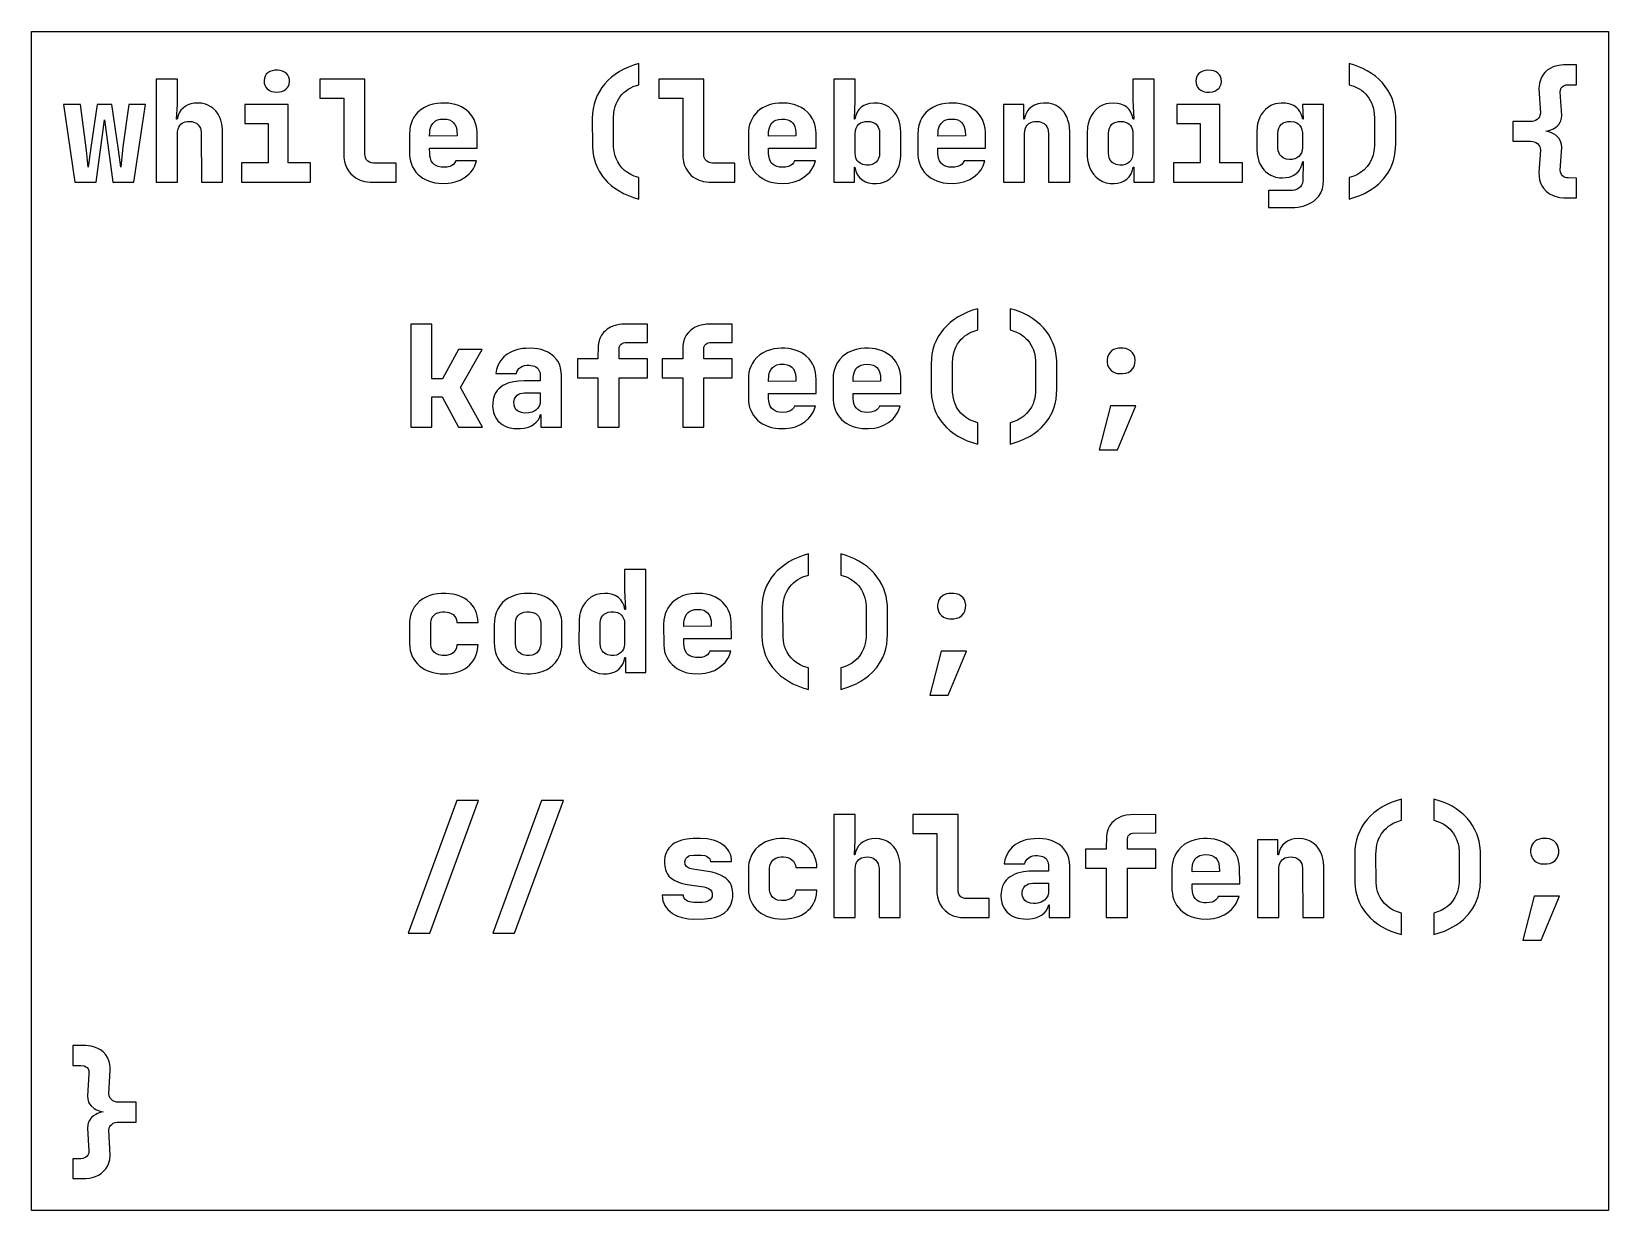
# Model space of a CAD drawing. Header units: millimetres. Extents: x 0 to 272, y 0 to 203.
import ezdxf

# ---------------------------------------------------------------- set-up
doc = ezdxf.new("R2010")
doc.units = ezdxf.units.MM

msp = doc.modelspace()

# ---------------------------------------------------------------- linework, layer by layer
at = {"layer": 'ENTGITTERRAHMEN'}
msp.add_lwpolyline([(0.5, 203.154), (271.5, 203.154), (271.5, 0.5), (0.5, 0.5)], close=True, dxfattribs=at)
at = {"layer": 'MOTIV'}
for points in [[(44.49, 193.516), (44.636, 193.754), (44.766, 194.111), (44.822, 194.513), (44.803, 194.936), (44.71, 195.316), (44.543, 195.65), (44.302, 195.939), (43.993, 196.177), (43.633, 196.353), (43.223, 196.464), (42.763, 196.512), (42.281, 196.496), (41.846, 196.416), (41.462, 196.273), (41.127, 196.066), (40.849, 195.8), (40.644, 195.489), (40.514, 195.132), (40.459, 194.729), (40.477, 194.306), (40.57, 193.926), (40.737, 193.592), (40.979, 193.303), (41.373, 193.015), (41.745, 192.856), (42.168, 192.76), (42.64, 192.728), (43.113, 192.76), (43.535, 192.856), (43.907, 193.015), (44.23, 193.238)], [(101.579, 180.208), (101.246, 180.738), (100.971, 181.314), (100.806, 181.772), (100.677, 182.249), (100.531, 183.263), (100.512, 188.191), (100.586, 189.275), (100.677, 189.784), (100.806, 190.27), (100.971, 190.734), (101.172, 191.176), (101.405, 191.59), (101.671, 191.976), (101.969, 192.336), (102.3, 192.668), (102.663, 192.972), (103.053, 193.246), (103.47, 193.486), (103.914, 193.695), (104.88, 194.015), (104.88, 197.654), (103.968, 197.376), (103.105, 197.051), (102.291, 196.679), (101.527, 196.26), (100.812, 195.794), (100.149, 195.283), (99.545, 194.733), (98.999, 194.145), (98.512, 193.518), (98.084, 192.853), (97.715, 192.151), (97.412, 191.417), (97.176, 190.654), (97.007, 189.862), (96.906, 189.041), (96.873, 188.191), (96.881, 183.363), (96.946, 182.518), (97.075, 181.705), (97.391, 180.55), (97.683, 179.823), (98.04, 179.129), (98.696, 178.151), (99.494, 177.254), (100.096, 176.71), (100.754, 176.209), (101.468, 175.752), (102.237, 175.339), (103.062, 174.969), (103.943, 174.642), (104.88, 174.36), (104.88, 178.048), (104.068, 178.305), (103.47, 178.576), (102.92, 178.905), (102.417, 179.29), (101.969, 179.726)], [(204.915, 194.111), (204.971, 194.513), (204.936, 195.035), (204.825, 195.404), (204.639, 195.727), (204.379, 196.004), (204.057, 196.227), (203.684, 196.386), (203.262, 196.482), (202.667, 196.512), (202.207, 196.464), (201.797, 196.353), (201.437, 196.177), (201.128, 195.939), (200.887, 195.65), (200.754, 195.404), (200.643, 195.035), (200.606, 194.621), (200.643, 194.207), (200.754, 193.839), (200.887, 193.592), (201.128, 193.303), (201.437, 193.065), (201.797, 192.89), (202.1, 192.8), (202.431, 192.746), (202.912, 192.73), (203.479, 192.8), (203.877, 192.928), (204.224, 193.119), (204.581, 193.442), (204.785, 193.754)], [(232.866, 177.842), (233.571, 178.794), (233.96, 179.471), (234.284, 180.182), (234.544, 180.927), (234.738, 181.705), (234.868, 182.518), (234.941, 183.799), (234.937, 188.477), (234.881, 189.318), (234.757, 190.129), (234.566, 190.911), (234.308, 191.665), (233.982, 192.389), (233.594, 193.079), (233.147, 193.732), (232.643, 194.345), (232.08, 194.921), (231.46, 195.458), (230.783, 195.954), (230.053, 196.405), (229.272, 196.808), (228.722, 197.051), (227.854, 197.376), (226.933, 197.654), (226.933, 194.015), (227.757, 193.757), (228.213, 193.56), (228.64, 193.33), (229.038, 193.067), (229.407, 192.772), (229.744, 192.449), (230.05, 192.099), (230.325, 191.721), (230.568, 191.317), (230.779, 190.884), (230.957, 190.427), (231.097, 189.948), (231.201, 189.447), (231.299, 188.378), (231.293, 183.439), (231.201, 182.578), (231.054, 181.929), (230.842, 181.314), (230.49, 180.601), (230.046, 179.961), (229.513, 179.395), (228.893, 178.905), (228.343, 178.576), (227.746, 178.305), (226.933, 178.048), (226.933, 174.36), (227.409, 174.496), (228.751, 174.969), (229.576, 175.339), (230.709, 175.975), (231.395, 176.454), (232.025, 176.976)], [(263.419, 178.592), (263.253, 178.976), (263.208, 179.35), (263.46, 183.239), (263.431, 183.719), (263.323, 184.162), (263.208, 184.438), (262.97, 184.823), (262.767, 185.059), (262.441, 185.347), (262.055, 185.59), (261.623, 185.784), (261.27, 185.898), (260.759, 186.007), (261.27, 186.127), (261.623, 186.247), (262.055, 186.446), (262.441, 186.691), (262.767, 186.968), (262.97, 187.193), (263.208, 187.562), (263.323, 187.829), (263.431, 188.261), (263.46, 188.73), (263.205, 192.746), (263.255, 193.154), (263.396, 193.478), (263.524, 193.631), (263.738, 193.79), (264.193, 193.967), (264.582, 194.013), (266, 194.015), (266, 197.412), (263.772, 197.41), (262.981, 197.337), (262.392, 197.203), (261.977, 197.059), (261.458, 196.809), (260.994, 196.5), (260.591, 196.135), (260.328, 195.825), (260.031, 195.361), (259.852, 194.98), (259.649, 194.291), (259.584, 193.844), (259.561, 193.372), (259.812, 189.108), (259.727, 188.697), (259.627, 188.478), (259.489, 188.277), (259.25, 188.044), (258.971, 187.866), (258.655, 187.748), (258.395, 187.698), (255.081, 187.681), (255.081, 184.284), (258.114, 184.284), (258.484, 184.255), (258.738, 184.196), (259.044, 184.066), (259.314, 183.879), (259.539, 183.639), (259.665, 183.433), (259.753, 183.205), (259.816, 182.775), (259.56, 178.899), (259.572, 178.252), (259.664, 177.65), (259.892, 176.959), (260.089, 176.577), (260.322, 176.226), (260.786, 175.711), (261.111, 175.443), (261.469, 175.208), (261.858, 175.006), (262.268, 174.842), (262.697, 174.718), (263.146, 174.633), (263.775, 174.58), (266, 174.578), (266, 177.975), (264.584, 177.977), (264.28, 178.014), (264.071, 178.075), (263.819, 178.201), (263.598, 178.376)], [(26.386, 187.385), (26.642, 187.525), (26.929, 187.625), (27.247, 187.686), (27.718, 187.703), (28.065, 187.67), (28.38, 187.596), (28.664, 187.483), (28.916, 187.329), (29.137, 187.135), (29.322, 186.905), (29.51, 186.546), (29.606, 186.238), (29.674, 185.775), (29.683, 177.272), (33.322, 177.272), (33.304, 186.436), (33.208, 187.208), (33.028, 187.918), (32.863, 188.356), (32.546, 188.96), (32.146, 189.501), (31.677, 189.963), (31.335, 190.218), (30.778, 190.52), (30.376, 190.669), (29.729, 190.812), (29.028, 190.86), (28.433, 190.826), (27.886, 190.724), (27.386, 190.553), (26.935, 190.314), (26.531, 190.007), (26.161, 189.611), (25.889, 189.195), (25.68, 188.727), (25.509, 188.07), (25.436, 188.07), (25.558, 190.617), (25.558, 194.985), (21.918, 194.985), (21.918, 177.272), (25.558, 177.272), (25.576, 185.896), (25.633, 186.238), (25.81, 186.733), (25.966, 186.985), (26.16, 187.204)], [(58.31, 180.854), (58.031, 181.164), (57.883, 181.479), (57.82, 181.767), (57.806, 182.003), (57.806, 194.985), (50.041, 194.985), (50.041, 191.709), (54.166, 191.709), (54.187, 181.488), (54.28, 180.837), (54.447, 180.229), (54.689, 179.663), (55.087, 179.024), (55.371, 178.685), (55.689, 178.379), (56.291, 177.942), (56.978, 177.606), (57.731, 177.385), (58.215, 177.309), (58.723, 177.274), (63.144, 177.272), (63.144, 180.547), (59.262, 180.547), (58.95, 180.572), (58.605, 180.674)], [(116.267, 181.164), (116.119, 181.479), (116.056, 181.767), (116.042, 182.003), (116.042, 194.985), (108.277, 194.985), (108.277, 191.709), (112.402, 191.709), (112.423, 181.488), (112.516, 180.837), (112.683, 180.229), (112.925, 179.663), (113.324, 179.024), (113.815, 178.477), (114.155, 178.193), (114.527, 177.942), (115.214, 177.606), (115.967, 177.385), (116.451, 177.309), (116.959, 177.274), (121.38, 177.272), (121.38, 180.547), (117.498, 180.547), (117.186, 180.572), (116.841, 180.674), (116.546, 180.854)], [(148.963, 178.804), (149.318, 179.413), (149.588, 180.092), (149.773, 180.842), (149.873, 181.661), (149.887, 185.937), (149.849, 186.501), (149.773, 187.036), (149.588, 187.781), (149.418, 188.241), (149.091, 188.875), (148.825, 189.259), (148.363, 189.773), (147.842, 190.189), (147.265, 190.505), (146.632, 190.721), (145.942, 190.838), (145.248, 190.856), (144.489, 190.768), (143.977, 190.623), (143.515, 190.413), (143.102, 190.136), (142.687, 189.726), (142.402, 189.313), (142.14, 188.729), (141.981, 188.07), (141.909, 188.07), (142.03, 191.345), (142.03, 194.985), (138.39, 194.985), (138.39, 177.272), (141.909, 177.272), (141.909, 179.819), (141.981, 179.819), (142.14, 179.162), (142.402, 178.585), (142.769, 178.089), (143.234, 177.67), (143.818, 177.336), (144.313, 177.165), (145.05, 177.044), (145.7, 177.035), (146.408, 177.117), (147.06, 177.298), (147.464, 177.474), (148.022, 177.821), (148.524, 178.266)], [(189.472, 178.694), (189.674, 179.162), (189.832, 179.819), (189.905, 179.819), (189.905, 177.272), (193.423, 177.272), (193.423, 194.985), (189.783, 194.985), (189.783, 191.345), (189.905, 188.07), (189.832, 188.07), (189.674, 188.729), (189.411, 189.313), (189.126, 189.726), (188.711, 190.136), (188.298, 190.413), (187.671, 190.679), (187.143, 190.801), (186.362, 190.86), (185.635, 190.81), (185.182, 190.721), (184.548, 190.505), (183.971, 190.189), (183.451, 189.773), (182.988, 189.259), (182.604, 188.671), (182.305, 188.015), (182.092, 187.292), (181.997, 186.772), (181.922, 185.643), (181.941, 181.661), (181.997, 181.107), (182.092, 180.584), (182.305, 179.858), (182.604, 179.202), (182.988, 178.616), (183.451, 178.107), (183.971, 177.694), (184.548, 177.381), (185.182, 177.166), (185.871, 177.051), (186.566, 177.033), (187.143, 177.09), (187.836, 177.272), (188.298, 177.488), (188.711, 177.772), (189.126, 178.182)], [(17.235, 190.617), (16.216, 183.338), (15.852, 179.819), (15.468, 182.803), (14.323, 190.617), (11.799, 190.617), (10.668, 183.234), (10.222, 179.844), (9.968, 182.707), (8.912, 190.617), (6, 190.617), (7.941, 177.272), (11.605, 177.272), (13.061, 187.997), (14.469, 177.272), (18.108, 177.272), (20.074, 190.617)], [(41.184, 187.342), (41.184, 180.572), (36.574, 180.572), (36.574, 177.272), (48.464, 177.272), (48.464, 180.572), (44.581, 180.572), (44.581, 190.617), (37.181, 190.617), (37.181, 187.342)], [(75.998, 178.993), (76.262, 179.334), (76.492, 179.697), (76.688, 180.08), (76.975, 180.911), (73.408, 180.911), (73.268, 180.614), (73.008, 180.314), (72.717, 180.111), (72.359, 179.957), (71.937, 179.86), (71.346, 179.819), (70.912, 179.842), (70.4, 179.943), (70.066, 180.071), (69.687, 180.312), (69.452, 180.545), (69.206, 180.925), (69.035, 181.382), (68.957, 181.775), (68.922, 182.212), (68.919, 183.095), (77.097, 183.095), (77.085, 185.916), (77.027, 186.484), (76.918, 187.023), (76.758, 187.535), (76.549, 188.018), (76.289, 188.472), (75.986, 188.892), (75.643, 189.273), (75.259, 189.617), (74.833, 189.924), (74.367, 190.193), (73.863, 190.42), (73.327, 190.599), (72.757, 190.732), (72.153, 190.818), (71.517, 190.857), (70.861, 190.85), (70.234, 190.795), (69.447, 190.649), (68.715, 190.42), (68.041, 190.107), (67.436, 189.724), (66.908, 189.273), (66.561, 188.892), (66.165, 188.324), (65.922, 187.86), (65.729, 187.367), (65.586, 186.846), (65.494, 186.297), (65.449, 185.522), (65.461, 181.973), (65.519, 181.405), (65.628, 180.866), (65.788, 180.355), (65.997, 179.871), (66.257, 179.417), (66.561, 178.998), (66.908, 178.616), (67.297, 178.272), (67.729, 177.965), (68.203, 177.696), (68.715, 177.47), (69.258, 177.29), (69.833, 177.157), (70.44, 177.071), (71.565, 177.033), (72.587, 177.133), (73.302, 177.296), (74.189, 177.63), (74.998, 178.097), (75.699, 178.673)], [(134.234, 178.993), (134.499, 179.334), (134.729, 179.697), (134.924, 180.08), (135.211, 180.911), (131.644, 180.911), (131.468, 180.56), (131.245, 180.314), (130.953, 180.111), (130.595, 179.957), (130.081, 179.848), (129.582, 179.819), (129.013, 179.86), (128.636, 179.943), (128.302, 180.071), (127.923, 180.312), (127.689, 180.545), (127.442, 180.925), (127.307, 181.26), (127.193, 181.775), (127.158, 182.212), (127.155, 183.095), (135.333, 183.095), (135.33, 185.72), (135.232, 186.667), (135.106, 187.197), (134.93, 187.699), (134.704, 188.173), (134.328, 188.756), (133.879, 189.273), (133.357, 189.724), (132.763, 190.107), (132.271, 190.349), (131.745, 190.545), (130.993, 190.732), (130.389, 190.818), (129.533, 190.86), (128.885, 190.837), (128.268, 190.766), (127.683, 190.649), (127.129, 190.485), (126.607, 190.274), (126.118, 190.018), (125.672, 189.724), (125.269, 189.392), (124.908, 189.023), (124.59, 188.616), (124.315, 188.173), (124.088, 187.699), (123.912, 187.197), (123.786, 186.667), (123.711, 186.108), (123.685, 185.522), (123.688, 182.169), (123.755, 181.405), (123.864, 180.866), (124.024, 180.355), (124.234, 179.871), (124.59, 179.273), (125.023, 178.739), (125.533, 178.272), (126.118, 177.871), (126.607, 177.615), (127.31, 177.344), (127.874, 177.196), (128.676, 177.071), (129.533, 177.029), (130.574, 177.096), (131.538, 177.296), (132.425, 177.63), (133.234, 178.097), (133.935, 178.673)], [(163.053, 178.673), (163.352, 178.993), (163.617, 179.334), (163.847, 179.697), (164.042, 180.08), (164.329, 180.911), (160.762, 180.911), (160.622, 180.614), (160.363, 180.314), (160.071, 180.111), (159.713, 179.957), (159.199, 179.848), (158.7, 179.819), (158.131, 179.86), (157.754, 179.943), (157.42, 180.071), (157.041, 180.312), (156.807, 180.545), (156.56, 180.925), (156.39, 181.382), (156.311, 181.775), (156.276, 182.212), (156.273, 183.095), (164.451, 183.095), (164.44, 185.916), (164.381, 186.484), (164.272, 187.023), (164.112, 187.535), (163.903, 188.018), (163.643, 188.472), (163.341, 188.892), (162.997, 189.273), (162.613, 189.617), (162.187, 189.924), (161.721, 190.193), (161.217, 190.42), (160.681, 190.599), (160.111, 190.732), (159.508, 190.818), (158.871, 190.857), (158.216, 190.85), (157.588, 190.795), (156.801, 190.649), (156.069, 190.42), (155.395, 190.107), (154.79, 189.724), (154.262, 189.273), (153.915, 188.892), (153.519, 188.324), (153.276, 187.86), (153.083, 187.367), (152.941, 186.846), (152.848, 186.297), (152.804, 185.522), (152.815, 181.973), (152.873, 181.405), (152.983, 180.866), (153.142, 180.355), (153.352, 179.871), (153.611, 179.417), (153.915, 178.998), (154.262, 178.616), (154.651, 178.272), (155.083, 177.965), (155.558, 177.696), (156.069, 177.47), (156.613, 177.29), (157.187, 177.157), (157.794, 177.071), (158.919, 177.033), (159.941, 177.133), (160.885, 177.367), (161.752, 177.734), (162.352, 178.097)], [(171.617, 187.062), (171.897, 187.329), (172.232, 187.525), (172.52, 187.625), (172.838, 187.686), (173.186, 187.706), (173.656, 187.67), (173.971, 187.596), (174.254, 187.483), (174.507, 187.329), (174.793, 187.062), (174.966, 186.821), (175.136, 186.447), (175.22, 186.128), (175.273, 185.522), (175.273, 177.272), (178.913, 177.272), (178.913, 185.886), (178.871, 186.7), (178.798, 187.208), (178.619, 187.918), (178.453, 188.356), (178.136, 188.96), (177.878, 189.328), (177.43, 189.82), (177.1, 190.096), (176.56, 190.43), (176.17, 190.6), (175.756, 190.727), (175.319, 190.812), (174.857, 190.855), (174.414, 190.856), (173.835, 190.799), (173.476, 190.724), (172.821, 190.481), (172.25, 190.117), (171.911, 189.8), (171.677, 189.512), (171.479, 189.195), (171.317, 188.849), (171.19, 188.474), (171.099, 188.07), (171.027, 188.07), (171.027, 190.617), (167.508, 190.617), (167.508, 177.272), (171.148, 177.272), (171.148, 185.522), (171.2, 186.128), (171.317, 186.546), (171.448, 186.821)], [(201.334, 180.572), (196.723, 180.572), (196.723, 177.272), (208.613, 177.272), (208.613, 180.572), (204.731, 180.572), (204.731, 190.617), (197.33, 190.617), (197.33, 187.342), (201.334, 187.342)], [(220.858, 174.013), (221.23, 174.327), (221.702, 174.854), (222.069, 175.446), (222.331, 176.103), (222.489, 176.825), (222.541, 177.611), (222.541, 190.617), (218.902, 190.617), (219.023, 188.07), (218.95, 188.07), (218.868, 188.475), (218.748, 188.852), (218.464, 189.421), (218.244, 189.726), (217.955, 190.028), (217.416, 190.413), (216.789, 190.679), (216.074, 190.827), (215.232, 190.855), (214.753, 190.81), (214.3, 190.721), (213.871, 190.588), (213.468, 190.411), (212.91, 190.062), (212.569, 189.773), (212.106, 189.259), (211.841, 188.875), (211.613, 188.46), (211.343, 187.781), (211.21, 187.292), (211.115, 186.772), (211.044, 185.937), (211.044, 182.92), (211.115, 182.078), (211.272, 181.305), (211.424, 180.829), (211.613, 180.384), (211.969, 179.774), (212.253, 179.407), (212.569, 179.077), (212.91, 178.791), (213.468, 178.445), (213.871, 178.269), (214.3, 178.137), (214.989, 178.022), (215.48, 178), (216.074, 178.034), (216.619, 178.136), (216.954, 178.242), (217.416, 178.458), (217.829, 178.743), (218.162, 179.06), (218.395, 179.348), (218.647, 179.777), (218.832, 180.258), (218.95, 180.79), (219.023, 180.79), (218.955, 177.41), (218.898, 177.114), (218.761, 176.762), (218.556, 176.459), (218.358, 176.264), (218.126, 176.102), (217.86, 175.977), (217.561, 175.887), (217.229, 175.834), (213.102, 175.816), (213.102, 172.904), (217.611, 172.924), (218.203, 172.983), (219.029, 173.145), (219.778, 173.397), (220.451, 173.737)], [(69.672, 187.598), (69.943, 187.797), (70.257, 187.948), (70.74, 188.076), (71.297, 188.118), (71.853, 188.077), (72.332, 187.954), (72.733, 187.75), (72.983, 187.542), (73.25, 187.197), (73.446, 186.778), (73.591, 186.153), (73.627, 185.206), (68.919, 185.158), (68.929, 185.822), (68.977, 186.241), (69.068, 186.62), (69.2, 186.96), (69.442, 187.352)], [(128.084, 187.736), (128.384, 187.903), (128.848, 188.052), (129.387, 188.115), (129.957, 188.095), (130.455, 187.993), (130.778, 187.862), (131.057, 187.686), (131.293, 187.463), (131.542, 187.099), (131.682, 186.778), (131.807, 186.287), (131.854, 185.871), (131.863, 185.206), (127.155, 185.158), (127.176, 185.966), (127.304, 186.62), (127.49, 187.064), (127.75, 187.439)], [(142.294, 181.156), (142.169, 181.442), (142.084, 181.761), (142.032, 182.239), (142.032, 185.65), (142.084, 186.128), (142.206, 186.546), (142.398, 186.905), (142.659, 187.204), (142.979, 187.436), (143.354, 187.596), (143.783, 187.686), (144.266, 187.703), (144.621, 187.67), (144.942, 187.596), (145.403, 187.385), (145.636, 187.204), (145.834, 186.985), (145.994, 186.733), (146.115, 186.447), (146.199, 186.128), (146.25, 185.65), (146.25, 182.239), (146.199, 181.761), (146.079, 181.343), (145.892, 180.984), (145.636, 180.685), (145.319, 180.453), (144.942, 180.293), (144.506, 180.204), (144.018, 180.186), (143.671, 180.219), (143.354, 180.293), (142.894, 180.504), (142.659, 180.685), (142.457, 180.904)], [(156.796, 187.352), (157.026, 187.598), (157.298, 187.797), (157.611, 187.948), (158.094, 188.076), (158.651, 188.118), (159.207, 188.077), (159.686, 187.954), (160.087, 187.75), (160.337, 187.542), (160.604, 187.197), (160.8, 186.778), (160.945, 186.153), (160.981, 185.206), (156.273, 185.158), (156.283, 185.822), (156.332, 186.241), (156.422, 186.62), (156.554, 186.96)], [(185.819, 181.156), (185.698, 181.442), (185.615, 181.761), (185.563, 182.239), (185.563, 185.65), (185.615, 186.128), (185.734, 186.546), (185.922, 186.905), (186.177, 187.204), (186.495, 187.436), (186.871, 187.596), (187.307, 187.686), (187.795, 187.703), (188.143, 187.67), (188.459, 187.596), (188.919, 187.385), (189.154, 187.204), (189.356, 186.985), (189.52, 186.733), (189.644, 186.447), (189.749, 186.014), (189.781, 185.65), (189.781, 182.239), (189.729, 181.761), (189.607, 181.343), (189.415, 180.984), (189.154, 180.685), (188.834, 180.453), (188.459, 180.293), (188.03, 180.204), (187.547, 180.186), (187.192, 180.219), (186.871, 180.293), (186.41, 180.504), (186.177, 180.685), (185.979, 180.904)], [(214.756, 182.622), (214.688, 183.084), (214.682, 185.65), (214.733, 186.128), (214.852, 186.546), (215.04, 186.905), (215.295, 187.204), (215.613, 187.436), (215.989, 187.596), (216.425, 187.686), (216.913, 187.703), (217.475, 187.625), (217.952, 187.436), (218.197, 187.269), (218.411, 187.062), (218.684, 186.641), (218.823, 186.238), (218.893, 185.775), (218.899, 183.209), (218.847, 182.732), (218.725, 182.314), (218.533, 181.955), (218.272, 181.655), (217.952, 181.424), (217.577, 181.263), (217.148, 181.174), (216.665, 181.156), (216.093, 181.234), (215.613, 181.424), (215.225, 181.724), (215.04, 181.955), (214.893, 182.219)], [(159.815, 138.064), (159.482, 138.594), (159.207, 139.17), (159.042, 139.628), (158.914, 140.105), (158.767, 141.118), (158.748, 146.046), (158.822, 147.13), (158.914, 147.639), (159.042, 148.126), (159.207, 148.59), (159.408, 149.031), (159.641, 149.445), (159.907, 149.832), (160.205, 150.191), (160.536, 150.523), (160.899, 150.828), (161.289, 151.101), (161.706, 151.342), (162.15, 151.55), (163.116, 151.87), (163.116, 155.51), (162.204, 155.231), (161.341, 154.906), (160.527, 154.534), (159.763, 154.115), (159.048, 153.649), (158.385, 153.138), (157.781, 152.589), (157.235, 152), (156.748, 151.374), (156.32, 150.709), (155.951, 150.006), (155.648, 149.272), (155.412, 148.509), (155.244, 147.717), (155.142, 146.896), (155.109, 146.046), (155.117, 141.219), (155.182, 140.373), (155.311, 139.561), (155.627, 138.406), (155.919, 137.678), (156.276, 136.984), (156.932, 136.006), (157.73, 135.109), (158.332, 134.565), (158.99, 134.065), (159.704, 133.607), (160.473, 133.194), (161.299, 132.824), (162.18, 132.498), (163.116, 132.215), (163.116, 135.904), (162.304, 136.161), (161.706, 136.432), (161.156, 136.76), (160.654, 137.146), (160.205, 137.581)], [(174.881, 136.006), (175.335, 136.65), (175.894, 137.678), (176.186, 138.406), (176.413, 139.167), (176.575, 139.963), (176.672, 140.792), (176.705, 141.654), (176.69, 146.616), (176.611, 147.447), (176.465, 148.248), (176.33, 148.767), (176.072, 149.52), (175.746, 150.244), (175.358, 150.935), (174.911, 151.587), (174.407, 152.201), (173.844, 152.776), (173.224, 153.313), (172.547, 153.81), (171.817, 154.26), (171.036, 154.663), (170.486, 154.906), (169.617, 155.231), (168.697, 155.51), (168.697, 151.87), (169.676, 151.55), (170.404, 151.185), (171.051, 150.73), (171.399, 150.416), (171.716, 150.074), (172.001, 149.706), (172.254, 149.31), (172.476, 148.887), (172.665, 148.438), (172.9, 147.639), (173.047, 146.599), (173.047, 141.118), (172.9, 140.105), (172.771, 139.628), (172.606, 139.17), (172.331, 138.594), (171.906, 137.939), (171.501, 137.468), (171.039, 137.044), (170.524, 136.672), (169.962, 136.359), (169.353, 136.102), (168.697, 135.904), (168.697, 132.215), (170.081, 132.656), (170.934, 133.004), (172.109, 133.607), (172.823, 134.065), (173.481, 134.565), (174.083, 135.109)], [(71.103, 143.426), (69.308, 143.426), (69.308, 152.841), (65.668, 152.841), (65.668, 135.127), (69.308, 135.127), (69.308, 140.368), (71.079, 140.368), (73.894, 135.127), (78.019, 135.127), (74.233, 141.946), (77.946, 148.473), (73.894, 148.473)], [(101.559, 149.034), (101.654, 149.22), (101.825, 149.42), (101.994, 149.543), (102.237, 149.643), (102.515, 149.685), (106.36, 149.686), (106.36, 152.841), (101.95, 152.823), (101.472, 152.77), (100.8, 152.625), (100.383, 152.484), (99.99, 152.307), (99.448, 151.977), (99.117, 151.712), (98.819, 151.419), (98.445, 150.935), (98.162, 150.399), (97.968, 149.811), (97.863, 149.171), (97.843, 146.896), (94.301, 146.896), (94.301, 143.62), (97.843, 143.62), (97.843, 135.127), (101.483, 135.127), (101.483, 143.62), (106.36, 143.62), (106.36, 146.896), (101.483, 146.896), (101.502, 148.825)], [(116.213, 149.22), (116.384, 149.42), (116.553, 149.543), (116.796, 149.643), (117.074, 149.685), (120.919, 149.686), (120.919, 152.841), (116.509, 152.823), (115.577, 152.682), (115.147, 152.559), (114.549, 152.307), (114.007, 151.977), (113.676, 151.712), (113.378, 151.419), (113.004, 150.935), (112.721, 150.399), (112.527, 149.811), (112.422, 149.171), (112.402, 146.896), (108.86, 146.896), (108.86, 143.62), (112.402, 143.62), (112.402, 135.127), (116.042, 135.127), (116.042, 143.62), (120.919, 143.62), (120.919, 146.896), (116.042, 146.896), (116.061, 148.825), (116.118, 149.034)], [(87.545, 136.366), (87.776, 136.763), (87.967, 137.311), (88.04, 137.311), (88.04, 135.127), (91.559, 135.127), (91.559, 144.105), (91.535, 144.619), (91.413, 145.34), (91.273, 145.787), (90.976, 146.408), (90.719, 146.787), (90.247, 147.306), (89.677, 147.759), (89.254, 148.013), (88.799, 148.227), (88.053, 148.476), (87.515, 148.593), (86.944, 148.672), (86.34, 148.711), (85.433, 148.697), (84.868, 148.642), (84.072, 148.49), (83.577, 148.343), (83.108, 148.159), (82.668, 147.939), (82.255, 147.681), (81.694, 147.231), (81.371, 146.898), (81.089, 146.538), (80.849, 146.153), (80.649, 145.741), (80.428, 145.074), (80.3, 144.348), (83.818, 144.348), (83.906, 144.669), (84.049, 144.954), (84.246, 145.203), (84.568, 145.462), (84.875, 145.62), (85.217, 145.729), (85.597, 145.79), (86.019, 145.802), (86.64, 145.715), (86.91, 145.624), (87.155, 145.499), (87.373, 145.343), (87.558, 145.159), (87.706, 144.953), (87.814, 144.724), (87.885, 144.474), (87.917, 144.201), (87.919, 143.11), (85.153, 143.11), (84.213, 143.072), (83.359, 142.958), (82.838, 142.84), (82.355, 142.689), (81.911, 142.503), (81.505, 142.284), (81.137, 142.031), (80.81, 141.746), (80.526, 141.432), (80.286, 141.089), (80.09, 140.717), (79.938, 140.316), (79.829, 139.885), (79.747, 139.185), (79.746, 138.706), (79.815, 138.051), (79.907, 137.645), (80.114, 137.08), (80.403, 136.571), (80.643, 136.261), (81.069, 135.844), (81.389, 135.605), (81.919, 135.311), (82.304, 135.157), (82.716, 135.038), (83.383, 134.923), (83.861, 134.889), (84.547, 134.898), (85.16, 134.97), (85.899, 135.161), (86.393, 135.376), (86.836, 135.652), (87.244, 136.005)], [(134.371, 137.016), (134.618, 137.368), (134.831, 137.741), (135.009, 138.136), (135.211, 138.767), (131.644, 138.767), (131.468, 138.415), (131.245, 138.169), (130.953, 137.966), (130.595, 137.813), (130.173, 137.716), (129.582, 137.675), (129.013, 137.715), (128.636, 137.798), (128.302, 137.926), (127.923, 138.167), (127.689, 138.401), (127.442, 138.78), (127.307, 139.116), (127.193, 139.631), (127.158, 140.067), (127.155, 140.951), (135.333, 140.951), (135.333, 143.377), (135.308, 143.964), (135.232, 144.522), (135.106, 145.052), (134.93, 145.554), (134.704, 146.028), (134.429, 146.472), (134.113, 146.878), (133.627, 147.362), (133.216, 147.681), (132.763, 147.963), (132.271, 148.205), (131.745, 148.4), (131.186, 148.549), (130.594, 148.65), (129.969, 148.705), (129.314, 148.713), (128.676, 148.674), (128.069, 148.588), (127.31, 148.4), (126.777, 148.205), (126.118, 147.873), (125.672, 147.579), (125.144, 147.129), (124.691, 146.611), (124.315, 146.028), (124.088, 145.554), (123.912, 145.052), (123.786, 144.522), (123.711, 143.964), (123.685, 143.377), (123.685, 140.223), (123.711, 139.636), (123.786, 139.078), (123.912, 138.548), (124.088, 138.046), (124.315, 137.572), (124.59, 137.128), (124.908, 136.722), (125.269, 136.352), (125.672, 136.021), (126.118, 135.727), (126.607, 135.471), (127.129, 135.26), (127.683, 135.096), (128.268, 134.978), (128.885, 134.908), (130.064, 134.901), (131.066, 135.035), (131.767, 135.222), (132.634, 135.589), (133.422, 136.088), (134.089, 136.686)], [(148.793, 136.848), (149.058, 137.19), (149.288, 137.552), (149.483, 137.936), (149.77, 138.767), (146.203, 138.767), (146.027, 138.415), (145.804, 138.169), (145.512, 137.966), (145.154, 137.813), (144.732, 137.716), (144.141, 137.675), (143.572, 137.715), (143.195, 137.798), (142.861, 137.926), (142.482, 138.167), (142.248, 138.401), (142.001, 138.78), (141.831, 139.237), (141.752, 139.631), (141.717, 140.067), (141.714, 140.951), (149.892, 140.951), (149.881, 143.771), (149.822, 144.339), (149.713, 144.879), (149.553, 145.39), (149.344, 145.873), (149.084, 146.328), (148.782, 146.747), (148.438, 147.129), (148.054, 147.473), (147.628, 147.779), (147.162, 148.048), (146.658, 148.275), (146.122, 148.455), (145.552, 148.588), (144.948, 148.674), (144.312, 148.713), (143.657, 148.705), (143.029, 148.65), (142.242, 148.504), (141.51, 148.275), (140.836, 147.963), (140.231, 147.579), (139.828, 147.247), (139.356, 146.747), (138.96, 146.18), (138.717, 145.715), (138.524, 145.223), (138.382, 144.702), (138.289, 144.153), (138.245, 143.377), (138.256, 139.829), (138.314, 139.261), (138.423, 138.721), (138.583, 138.21), (138.793, 137.727), (139.052, 137.272), (139.356, 136.853), (139.703, 136.471), (140.092, 136.127), (140.524, 135.821), (140.999, 135.552), (141.51, 135.325), (142.054, 135.145), (142.628, 135.012), (143.235, 134.926), (144.36, 134.889), (145.382, 134.989), (146.097, 135.151), (146.984, 135.485), (147.793, 135.952), (148.494, 136.528)], [(189.976, 145.571), (190.133, 146.079), (190.169, 146.649), (190.085, 147.195), (189.93, 147.587), (189.698, 147.937), (189.309, 148.307), (188.949, 148.52), (188.547, 148.655), (188.105, 148.713), (187.271, 148.706), (186.839, 148.629), (186.448, 148.474), (186.097, 148.242), (185.792, 147.937), (185.56, 147.587), (185.406, 147.195), (185.328, 146.763), (185.328, 146.3), (185.406, 145.868), (185.56, 145.477), (185.727, 145.21), (186.016, 144.892), (186.356, 144.64), (186.737, 144.466), (187.05, 144.386), (187.386, 144.35), (187.988, 144.348), (188.547, 144.408), (188.949, 144.544), (189.393, 144.822), (189.763, 145.21)], [(128.607, 145.844), (129.108, 145.95), (129.821, 145.963), (130.338, 145.881), (130.778, 145.718), (131.14, 145.472), (131.426, 145.146), (131.64, 144.745), (131.783, 144.272), (131.854, 143.726), (131.863, 143.062), (127.155, 143.013), (127.213, 144.096), (127.343, 144.593), (127.548, 145.02), (127.827, 145.376), (128.179, 145.652)], [(142.467, 145.453), (142.739, 145.652), (143.052, 145.804), (143.535, 145.931), (144.092, 145.974), (144.648, 145.933), (145.127, 145.81), (145.435, 145.664), (145.778, 145.398), (146.045, 145.052), (146.241, 144.634), (146.386, 144.008), (146.422, 143.062), (141.714, 143.013), (141.724, 143.678), (141.772, 144.096), (141.863, 144.475), (141.995, 144.815), (142.237, 145.207)], [(83.416, 138.934), (83.389, 139.514), (83.509, 140.026), (83.718, 140.386), (83.956, 140.632), (84.24, 140.824), (84.479, 140.929), (84.833, 141.018), (85.225, 141.048), (87.919, 141.048), (87.894, 139.283), (87.786, 138.877), (87.53, 138.431), (87.139, 138.055), (86.858, 137.874), (86.55, 137.734), (85.978, 137.589), (85.232, 137.561), (84.698, 137.644), (84.244, 137.82), (84.011, 137.969), (83.809, 138.151), (83.558, 138.508)], [(187.139, 131.245), (190.293, 138.791), (185.925, 138.791), (183.984, 131.245)], [(130.697, 95.919), (130.364, 96.449), (130.089, 97.025), (129.924, 97.483), (129.795, 97.96), (129.649, 98.974), (129.632, 104.089), (129.73, 105.158), (129.924, 105.981), (130.089, 106.445), (130.29, 106.886), (130.523, 107.3), (130.789, 107.687), (131.087, 108.047), (131.418, 108.379), (131.781, 108.683), (132.171, 108.957), (132.588, 109.197), (133.032, 109.406), (133.998, 109.725), (133.998, 113.365), (133.086, 113.087), (132.223, 112.762), (131.409, 112.39), (130.645, 111.971), (129.93, 111.505), (129.267, 110.994), (128.663, 110.444), (128.117, 109.856), (127.63, 109.229), (127.202, 108.564), (126.833, 107.861), (126.53, 107.128), (126.365, 106.622), (126.174, 105.84), (126.051, 105.029), (125.994, 104.188), (125.999, 99.074), (126.12, 97.818), (126.388, 96.638), (126.647, 95.893), (127.158, 94.84), (127.814, 93.862), (128.612, 92.965), (129.214, 92.421), (129.872, 91.92), (130.586, 91.463), (131.355, 91.049), (132.181, 90.68), (133.061, 90.353), (133.998, 90.071), (133.998, 93.759), (133.186, 94.016), (132.588, 94.287), (132.038, 94.615), (131.536, 95.001), (131.087, 95.437)], [(145.763, 93.862), (146.42, 94.84), (146.776, 95.534), (147.068, 96.261), (147.295, 97.023), (147.457, 97.818), (147.554, 98.647), (147.587, 99.51), (147.572, 104.472), (147.493, 105.302), (147.347, 106.104), (147.212, 106.622), (146.954, 107.375), (146.628, 108.1), (146.24, 108.79), (145.793, 109.442), (145.289, 110.056), (144.726, 110.632), (144.106, 111.169), (143.429, 111.665), (142.699, 112.116), (141.918, 112.519), (141.368, 112.762), (140.499, 113.087), (139.579, 113.365), (139.579, 109.725), (140.558, 109.406), (141.286, 109.04), (141.933, 108.585), (142.281, 108.271), (142.598, 107.93), (142.883, 107.561), (143.136, 107.165), (143.358, 106.742), (143.547, 106.293), (143.7, 105.821), (143.816, 105.327), (143.928, 104.455), (143.928, 98.974), (143.782, 97.96), (143.653, 97.483), (143.488, 97.025), (143.213, 96.449), (142.788, 95.794), (142.383, 95.323), (141.921, 94.899), (141.406, 94.528), (140.844, 94.214), (140.235, 93.958), (139.579, 93.759), (139.579, 90.071), (140.963, 90.511), (142.222, 91.049), (142.991, 91.463), (143.705, 91.92), (144.363, 92.421), (144.965, 92.965)], [(102.118, 94.405), (102.36, 94.998), (102.478, 95.53), (102.551, 95.53), (102.551, 92.983), (106.069, 92.983), (106.069, 110.696), (102.429, 110.696), (102.429, 107.056), (102.551, 103.78), (102.478, 103.78), (102.32, 104.44), (102.057, 105.024), (101.772, 105.437), (101.357, 105.846), (100.796, 106.201), (100.317, 106.39), (99.602, 106.538), (99.008, 106.571), (98.281, 106.521), (97.61, 106.371), (97.194, 106.216), (96.617, 105.9), (96.097, 105.484), (95.634, 104.97), (95.25, 104.382), (94.951, 103.726), (94.8, 103.251), (94.686, 102.747), (94.586, 101.933), (94.567, 97.957), (94.586, 97.372), (94.686, 96.553), (94.8, 96.045), (95.041, 95.343), (95.368, 94.71), (95.781, 94.147), (96.264, 93.669), (96.803, 93.29), (97.399, 93.009), (98.051, 92.828), (98.759, 92.745), (99.409, 92.755), (99.97, 92.835), (100.642, 93.047), (101.087, 93.286), (101.483, 93.593), (101.849, 93.989)], [(75.367, 93.913), (75.759, 94.245), (76.107, 94.609), (76.409, 95.003), (76.665, 95.428), (76.874, 95.883), (77.037, 96.368), (77.154, 96.884), (77.242, 97.714), (73.602, 97.714), (73.506, 97.207), (73.399, 96.941), (73.256, 96.702), (72.935, 96.368), (72.698, 96.207), (72.433, 96.079), (71.818, 95.924), (71.081, 95.903), (70.488, 96.003), (69.995, 96.215), (69.671, 96.465), (69.364, 96.867), (69.201, 97.256), (69.11, 97.704), (69.098, 101.492), (69.171, 101.962), (69.364, 102.46), (69.671, 102.858), (69.908, 103.048), (70.18, 103.199), (70.713, 103.362), (71.081, 103.408), (71.469, 103.415), (71.928, 103.369), (72.241, 103.295), (72.613, 103.144), (72.935, 102.931), (73.2, 102.666), (73.399, 102.355), (73.533, 101.999), (73.602, 101.597), (77.242, 101.597), (77.195, 102.158), (77.101, 102.689), (76.961, 103.189), (76.775, 103.659), (76.543, 104.099), (76.264, 104.508), (75.939, 104.888), (75.367, 105.398), (74.939, 105.69), (74.478, 105.94), (73.983, 106.149), (73.456, 106.316), (72.895, 106.441), (72.3, 106.524), (71.672, 106.566), (70.91, 106.561), (70.281, 106.506), (69.491, 106.36), (68.934, 106.196), (68.408, 105.984), (67.761, 105.635), (67.188, 105.22), (66.692, 104.74), (66.271, 104.194), (66.007, 103.743), (65.793, 103.262), (65.631, 102.749), (65.475, 101.827), (65.449, 101.233), (65.449, 98.078), (65.495, 97.302), (65.589, 96.754), (65.734, 96.233), (65.93, 95.74), (66.177, 95.276), (66.472, 94.844), (66.809, 94.45), (67.188, 94.093), (67.61, 93.774), (68.075, 93.493), (68.58, 93.251), (69.491, 92.951), (70.079, 92.834), (70.697, 92.763), (71.346, 92.74), (71.99, 92.761), (72.601, 92.823), (73.179, 92.928), (73.983, 93.162), (74.478, 93.371), (74.939, 93.621)], [(89.68, 93.876), (90.078, 94.208), (90.545, 94.708), (90.94, 95.276), (91.183, 95.74), (91.376, 96.233), (91.519, 96.754), (91.611, 97.302), (91.656, 98.078), (91.656, 101.233), (91.63, 101.819), (91.555, 102.377), (91.429, 102.908), (91.253, 103.41), (91.026, 103.884), (90.752, 104.327), (90.436, 104.734), (90.078, 105.103), (89.68, 105.434), (89.241, 105.729), (88.762, 105.984), (88.246, 106.196), (87.695, 106.36), (87.109, 106.477), (86.488, 106.548), (85.832, 106.571), (85.184, 106.548), (84.568, 106.477), (83.798, 106.31), (83.085, 106.06), (82.432, 105.729), (81.851, 105.328), (81.464, 104.984), (81.014, 104.467), (80.638, 103.884), (80.411, 103.41), (80.235, 102.908), (80.109, 102.377), (80.034, 101.819), (80.008, 101.233), (80.008, 98.078), (80.034, 97.492), (80.109, 96.933), (80.235, 96.403), (80.411, 95.901), (80.638, 95.427), (80.912, 94.984), (81.23, 94.577), (81.589, 94.208), (81.989, 93.876), (82.432, 93.582), (82.916, 93.326), (83.434, 93.115), (83.985, 92.951), (84.975, 92.782), (85.612, 92.742), (86.273, 92.75), (87.109, 92.834), (87.695, 92.951), (88.421, 93.18), (89.086, 93.493)], [(119.376, 94.384), (119.675, 94.704), (119.94, 95.045), (120.17, 95.408), (120.365, 95.791), (120.652, 96.622), (117.085, 96.622), (116.909, 96.271), (116.686, 96.025), (116.394, 95.822), (116.036, 95.668), (115.614, 95.571), (115.023, 95.53), (114.589, 95.553), (114.077, 95.653), (113.641, 95.834), (113.364, 96.023), (113.13, 96.256), (112.883, 96.636), (112.712, 97.093), (112.634, 97.486), (112.599, 97.923), (112.596, 98.806), (120.774, 98.806), (120.762, 101.627), (120.704, 102.194), (120.595, 102.734), (120.435, 103.245), (120.226, 103.729), (119.966, 104.183), (119.664, 104.602), (119.32, 104.984), (118.936, 105.328), (118.51, 105.635), (118.044, 105.904), (117.54, 106.13), (117.004, 106.31), (116.434, 106.443), (115.83, 106.529), (115.194, 106.568), (114.539, 106.561), (113.911, 106.506), (113.124, 106.36), (112.392, 106.13), (111.718, 105.818), (111.113, 105.434), (110.585, 104.984), (110.238, 104.602), (109.842, 104.035), (109.599, 103.571), (109.406, 103.078), (109.263, 102.557), (109.171, 102.008), (109.126, 101.233), (109.138, 97.684), (109.196, 97.116), (109.305, 96.577), (109.465, 96.065), (109.675, 95.582), (109.934, 95.128), (110.238, 94.708), (110.585, 94.327), (110.974, 93.983), (111.406, 93.676), (111.881, 93.407), (112.392, 93.18), (112.936, 93.001), (113.51, 92.868), (114.117, 92.782), (115.242, 92.744), (116.264, 92.844), (117.208, 93.078), (117.866, 93.34), (118.675, 93.808)], [(160.899, 103.523), (161.032, 104.044), (161.044, 104.619), (160.967, 105.051), (160.812, 105.442), (160.58, 105.792), (160.191, 106.162), (159.831, 106.375), (159.429, 106.511), (158.987, 106.569), (158.153, 106.561), (157.721, 106.484), (157.33, 106.329), (156.979, 106.097), (156.674, 105.792), (156.442, 105.442), (156.288, 105.051), (156.21, 104.619), (156.21, 104.156), (156.288, 103.723), (156.442, 103.332), (156.609, 103.066), (156.898, 102.747), (157.238, 102.496), (157.52, 102.358), (157.932, 102.242), (158.267, 102.206), (158.987, 102.206), (159.533, 102.29), (159.925, 102.445), (160.356, 102.747), (160.706, 103.152)], [(84.025, 96.695), (83.791, 97.153), (83.704, 97.472), (83.65, 97.95), (83.657, 101.492), (83.728, 101.962), (83.871, 102.368), (84.085, 102.711), (84.368, 102.989), (84.713, 103.199), (85.116, 103.338), (85.579, 103.408), (86.091, 103.408), (86.669, 103.31), (86.968, 103.199), (87.231, 103.048), (87.458, 102.858), (87.647, 102.631), (87.876, 102.173), (87.961, 101.85), (88.014, 101.364), (88.007, 97.825), (87.937, 97.362), (87.798, 96.959), (87.589, 96.615), (87.31, 96.331), (86.968, 96.117), (86.561, 95.975), (86.091, 95.903), (85.579, 95.903), (85.01, 96.003), (84.713, 96.117), (84.449, 96.271), (84.218, 96.465)], [(98.344, 97.153), (98.261, 97.472), (98.209, 97.95), (98.216, 101.486), (98.284, 101.949), (98.42, 102.352), (98.625, 102.696), (98.897, 102.98), (99.229, 103.194), (99.62, 103.336), (100.071, 103.408), (100.56, 103.408), (100.897, 103.361), (101.204, 103.274), (101.647, 103.04), (101.871, 102.846), (102.061, 102.616), (102.29, 102.158), (102.375, 101.839), (102.427, 101.361), (102.421, 97.825), (102.351, 97.362), (102.211, 96.959), (102.002, 96.615), (101.725, 96.331), (101.391, 96.117), (101.003, 95.975), (100.56, 95.903), (100.071, 95.903), (99.517, 96.003), (99.229, 96.117), (98.975, 96.271), (98.753, 96.465), (98.568, 96.695)], [(113.119, 103.062), (113.349, 103.309), (113.62, 103.508), (113.934, 103.659), (114.417, 103.787), (114.974, 103.829), (115.53, 103.788), (116.009, 103.665), (116.317, 103.519), (116.66, 103.253), (116.927, 102.908), (117.123, 102.489), (117.268, 101.864), (117.304, 100.917), (112.596, 100.869), (112.606, 101.533), (112.654, 101.952), (112.745, 102.331), (112.877, 102.67)], [(158.021, 89.1), (161.175, 96.647), (156.807, 96.647), (154.866, 89.1)], [(73.578, 70.978), (65.207, 48.169), (68.968, 48.169), (77.339, 70.978)], [(88.137, 70.978), (79.766, 48.169), (83.527, 48.169), (91.898, 70.978)], [(232.61, 53.775), (232.277, 54.304), (232.002, 54.881), (231.837, 55.338), (231.709, 55.816), (231.562, 56.829), (231.544, 61.757), (231.617, 62.841), (231.709, 63.35), (231.837, 63.836), (232.002, 64.301), (232.203, 64.742), (232.436, 65.156), (232.702, 65.543), (233.001, 65.902), (233.331, 66.234), (233.694, 66.539), (234.085, 66.812), (234.502, 67.053), (234.945, 67.261), (235.911, 67.581), (235.911, 71.221), (234.999, 70.942), (234.136, 70.617), (233.322, 70.245), (232.558, 69.826), (231.844, 69.36), (231.181, 68.849), (230.576, 68.299), (230.03, 67.711), (229.543, 67.085), (229.115, 66.42), (228.746, 65.717), (228.443, 64.983), (228.207, 64.22), (228.039, 63.428), (227.938, 62.607), (227.904, 61.757), (227.912, 56.93), (227.977, 56.084), (228.106, 55.272), (228.423, 54.117), (228.714, 53.389), (229.071, 52.695), (229.727, 51.717), (230.525, 50.82), (231.127, 50.276), (231.785, 49.775), (232.499, 49.318), (233.269, 48.905), (234.094, 48.535), (234.975, 48.209), (235.911, 47.926), (235.911, 51.614), (235.099, 51.872), (234.502, 52.143), (233.952, 52.471), (233.449, 52.856), (233.001, 53.292)], [(247.425, 51.408), (248.13, 52.361), (248.519, 53.038), (248.843, 53.749), (249.103, 54.493), (249.297, 55.272), (249.427, 56.084), (249.5, 57.365), (249.485, 62.327), (249.406, 63.158), (249.26, 63.959), (249.047, 64.732), (248.867, 65.231), (248.541, 65.955), (248.153, 66.646), (247.706, 67.298), (247.202, 67.912), (246.64, 68.487), (246.019, 69.024), (245.342, 69.521), (244.612, 69.971), (243.831, 70.374), (243.281, 70.617), (242.413, 70.942), (241.492, 71.221), (241.492, 67.581), (242.316, 67.324), (242.772, 67.126), (243.199, 66.896), (243.597, 66.633), (243.966, 66.339), (244.303, 66.016), (244.609, 65.665), (244.884, 65.288), (245.127, 64.883), (245.338, 64.451), (245.516, 63.994), (245.656, 63.515), (245.76, 63.013), (245.852, 62.128), (245.842, 56.829), (245.695, 55.816), (245.567, 55.338), (245.401, 54.881), (245.126, 54.304), (244.701, 53.65), (244.296, 53.179), (243.834, 52.755), (243.319, 52.383), (242.757, 52.069), (242.148, 51.813), (241.492, 51.614), (241.492, 47.926), (242.429, 48.209), (243.31, 48.535), (244.135, 48.905), (245.268, 49.541), (245.954, 50.02), (246.584, 50.543)], [(142.858, 60.951), (143.114, 61.092), (143.402, 61.192), (143.72, 61.252), (144.191, 61.27), (144.538, 61.236), (144.853, 61.163), (145.136, 61.049), (145.388, 60.896), (145.609, 60.702), (145.848, 60.387), (145.982, 60.112), (146.078, 59.804), (146.146, 59.342), (146.155, 50.838), (149.795, 50.838), (149.776, 60.002), (149.68, 60.775), (149.5, 61.484), (149.335, 61.922), (149.018, 62.526), (148.618, 63.068), (148.15, 63.529), (147.628, 63.896), (147.25, 64.087), (146.848, 64.235), (146.201, 64.379), (145.5, 64.426), (144.905, 64.392), (144.358, 64.29), (143.858, 64.119), (143.407, 63.88), (143.003, 63.573), (142.633, 63.177), (142.361, 62.761), (142.11, 62.168), (141.981, 61.636), (141.909, 61.636), (142.03, 64.184), (142.03, 68.551), (138.39, 68.551), (138.39, 50.838), (142.03, 50.838), (142.03, 59.088), (142.082, 59.694), (142.163, 60.013), (142.282, 60.299), (142.439, 60.552), (142.632, 60.771)], [(160.224, 54.42), (159.944, 54.73), (159.796, 55.045), (159.733, 55.333), (159.719, 55.57), (159.719, 68.551), (151.954, 68.551), (151.954, 65.276), (156.079, 65.276), (156.1, 55.054), (156.193, 54.403), (156.36, 53.795), (156.602, 53.229), (157.001, 52.59), (157.492, 52.043), (157.832, 51.759), (158.204, 51.509), (158.891, 51.172), (159.645, 50.952), (160.129, 50.875), (160.636, 50.84), (165.057, 50.838), (165.057, 54.114), (161.175, 54.114), (160.863, 54.139), (160.519, 54.24)], [(188.838, 64.365), (188.88, 64.643), (188.981, 64.886), (189.179, 65.13), (189.441, 65.301), (189.698, 65.378), (193.714, 65.397), (193.714, 68.551), (189.304, 68.534), (188.596, 68.441), (188.154, 68.335), (187.737, 68.194), (187.345, 68.018), (186.802, 67.688), (186.471, 67.423), (186.173, 67.129), (185.8, 66.646), (185.516, 66.11), (185.322, 65.522), (185.217, 64.882), (185.197, 62.607), (181.655, 62.607), (181.655, 59.331), (185.197, 59.331), (185.197, 50.838), (188.837, 50.838), (188.837, 59.331), (193.714, 59.331), (193.714, 62.607), (188.837, 62.607)], [(119.609, 51.687), (120.087, 52.13), (120.351, 52.462), (120.571, 52.824), (120.747, 53.215), (120.928, 53.857), (120.994, 54.323), (121.012, 55.047), (120.973, 55.486), (120.844, 56.089), (120.71, 56.455), (120.538, 56.793), (120.207, 57.245), (119.939, 57.51), (119.633, 57.748), (118.898, 58.162), (118.241, 58.421), (117.492, 58.635), (116.352, 58.852), (114.168, 59.145), (113.655, 59.276), (113.268, 59.455), (113.002, 59.687), (112.843, 59.993), (112.792, 60.449), (112.869, 60.847), (112.985, 61.065), (113.153, 61.245), (113.375, 61.387), (113.657, 61.491), (114.296, 61.583), (115.625, 61.583), (116.213, 61.491), (116.497, 61.387), (116.742, 61.245), (116.935, 61.077), (117.04, 60.935), (117.129, 60.727), (117.158, 60.495), (120.798, 60.495), (120.775, 60.933), (120.656, 61.547), (120.519, 61.927), (120.337, 62.285), (120.11, 62.62), (119.683, 63.08), (119.156, 63.488), (118.761, 63.722), (118.335, 63.922), (117.878, 64.089), (117.134, 64.276), (116.599, 64.36), (115.435, 64.426), (114.197, 64.422), (113.592, 64.389), (112.758, 64.276), (112.251, 64.159), (111.782, 64.009), (111.351, 63.826), (110.96, 63.609), (110.607, 63.359), (110.294, 63.078), (110.023, 62.77), (109.793, 62.435), (109.606, 62.073), (109.46, 61.683), (109.355, 61.266), (109.293, 60.822), (109.277, 60.123), (109.312, 59.692), (109.432, 59.1), (109.557, 58.742), (109.718, 58.414), (110.025, 57.978), (110.413, 57.608), (111.068, 57.195), (111.67, 56.934), (112.369, 56.713), (113.163, 56.533), (116.059, 56.127), (116.448, 56.028), (116.846, 55.867), (117.194, 55.619), (117.41, 55.295), (117.496, 54.892), (117.447, 54.436), (117.294, 54.112), (117.098, 53.894), (116.838, 53.713), (116.518, 53.577), (116.24, 53.504), (115.816, 53.447), (114.29, 53.436), (113.906, 53.469), (113.56, 53.546), (113.252, 53.667), (112.982, 53.831), (112.817, 53.977), (112.654, 54.196), (112.556, 54.444), (112.524, 54.72), (108.884, 54.72), (108.908, 54.267), (109.016, 53.698), (109.154, 53.297), (109.34, 52.918), (109.575, 52.561), (109.854, 52.229), (110.285, 51.831), (110.653, 51.565), (111.06, 51.327), (111.504, 51.117), (112.318, 50.842), (112.845, 50.726), (113.401, 50.646), (114.187, 50.597), (116.124, 50.612), (117.328, 50.749), (117.868, 50.868), (118.366, 51.022), (118.822, 51.21), (119.236, 51.431)], [(133.603, 51.768), (133.995, 52.101), (134.343, 52.464), (134.645, 52.859), (134.901, 53.283), (135.11, 53.738), (135.273, 54.224), (135.39, 54.739), (135.478, 55.57), (131.839, 55.57), (131.742, 55.063), (131.635, 54.796), (131.492, 54.558), (131.171, 54.223), (130.934, 54.062), (130.669, 53.935), (130.054, 53.779), (129.317, 53.759), (128.724, 53.859), (128.231, 54.071), (127.908, 54.32), (127.601, 54.723), (127.437, 55.111), (127.346, 55.559), (127.334, 59.347), (127.407, 59.817), (127.601, 60.315), (127.908, 60.714), (128.144, 60.904), (128.416, 61.054), (128.949, 61.217), (129.317, 61.263), (129.705, 61.27), (130.165, 61.225), (130.477, 61.151), (130.849, 60.999), (131.171, 60.787), (131.436, 60.521), (131.635, 60.21), (131.77, 59.854), (131.839, 59.452), (135.478, 59.452), (135.431, 60.013), (135.337, 60.544), (135.197, 61.044), (135.011, 61.515), (134.779, 61.954), (134.5, 62.364), (134.175, 62.743), (133.603, 63.253), (133.175, 63.545), (132.714, 63.796), (132.22, 64.004), (131.692, 64.171), (131.131, 64.296), (130.536, 64.379), (129.908, 64.421), (129.146, 64.416), (128.517, 64.361), (127.727, 64.215), (127.171, 64.051), (126.644, 63.84), (125.997, 63.491), (125.424, 63.075), (124.928, 62.595), (124.507, 62.049), (124.243, 61.599), (123.916, 60.779), (123.788, 60.246), (123.711, 59.682), (123.685, 59.088), (123.685, 55.934), (123.731, 55.158), (123.825, 54.609), (123.97, 54.088), (124.166, 53.596), (124.413, 53.131), (124.708, 52.699), (125.045, 52.305), (125.424, 51.949), (125.847, 51.63), (126.312, 51.348), (126.816, 51.106), (127.727, 50.806), (128.315, 50.689), (128.933, 50.619), (129.582, 50.595), (130.226, 50.616), (131.131, 50.726), (131.692, 50.851), (132.22, 51.018), (132.714, 51.226), (133.175, 51.476)], [(174.899, 52.077), (175.177, 52.579), (175.322, 53.022), (175.394, 53.022), (175.394, 50.838), (178.913, 50.838), (178.913, 59.816), (178.889, 60.33), (178.767, 61.051), (178.54, 61.712), (178.33, 62.118), (177.928, 62.678), (177.601, 63.017), (177.031, 63.47), (176.608, 63.723), (175.913, 64.031), (175.408, 64.187), (174.87, 64.304), (174.299, 64.382), (173.695, 64.422), (172.788, 64.408), (172.222, 64.353), (171.685, 64.261), (171.175, 64.132), (170.462, 63.87), (170.022, 63.649), (169.609, 63.392), (169.048, 62.942), (168.725, 62.609), (168.443, 62.249), (168.203, 61.863), (167.919, 61.236), (167.782, 60.785), (167.654, 60.059), (171.172, 60.059), (171.26, 60.38), (171.403, 60.665), (171.6, 60.914), (171.923, 61.173), (172.229, 61.331), (172.572, 61.44), (172.951, 61.501), (173.373, 61.513), (173.994, 61.426), (174.265, 61.335), (174.509, 61.21), (174.727, 61.054), (174.913, 60.87), (175.06, 60.663), (175.168, 60.435), (175.239, 60.185), (175.271, 59.912), (175.273, 58.821), (171.871, 58.804), (170.989, 58.716), (170.448, 58.615), (169.946, 58.48), (169.483, 58.311), (169.057, 58.108), (168.67, 57.872), (168.322, 57.603), (168.017, 57.304), (167.755, 56.975), (167.537, 56.618), (167.363, 56.231), (167.232, 55.815), (167.117, 55.136), (167.096, 54.648), (167.137, 53.974), (167.261, 53.355), (167.39, 52.973), (167.652, 52.446), (167.873, 52.124), (168.13, 51.827), (168.58, 51.431), (169.09, 51.111), (169.462, 50.941), (170.071, 50.749), (170.509, 50.664), (170.973, 50.612), (171.685, 50.599), (172.515, 50.681), (173.077, 50.814), (173.588, 51.008), (174.048, 51.264), (174.512, 51.631)], [(207.029, 52.559), (207.294, 52.901), (207.524, 53.263), (207.719, 53.647), (208.007, 54.478), (204.44, 54.478), (204.299, 54.181), (204.04, 53.88), (203.748, 53.677), (203.39, 53.523), (202.876, 53.414), (202.377, 53.386), (201.943, 53.408), (201.432, 53.509), (200.996, 53.69), (200.718, 53.878), (200.484, 54.112), (200.237, 54.491), (200.067, 54.948), (199.988, 55.341), (199.953, 55.778), (199.951, 56.662), (208.128, 56.662), (208.117, 59.482), (208.058, 60.05), (207.949, 60.589), (207.79, 61.101), (207.58, 61.584), (207.32, 62.039), (207.018, 62.458), (206.674, 62.84), (206.29, 63.184), (205.864, 63.49), (205.398, 63.759), (204.895, 63.986), (204.358, 64.166), (203.788, 64.299), (203.185, 64.385), (202.548, 64.424), (201.893, 64.416), (201.265, 64.361), (200.478, 64.215), (199.746, 63.986), (199.072, 63.674), (198.611, 63.392), (198.064, 62.958), (197.592, 62.458), (197.196, 61.891), (196.953, 61.426), (196.76, 60.934), (196.618, 60.413), (196.525, 59.864), (196.481, 59.088), (196.492, 55.54), (196.551, 54.972), (196.66, 54.432), (196.819, 53.921), (197.029, 53.438), (197.288, 52.983), (197.592, 52.564), (197.939, 52.182), (198.328, 51.838), (198.76, 51.532), (199.235, 51.263), (199.746, 51.036), (200.29, 50.856), (200.865, 50.723), (201.471, 50.637), (202.596, 50.599), (203.618, 50.7), (204.562, 50.933), (205.429, 51.3), (206.029, 51.663), (206.73, 52.239)], [(215.653, 60.951), (215.91, 61.092), (216.197, 61.192), (216.515, 61.252), (216.986, 61.27), (217.333, 61.236), (217.648, 61.163), (217.932, 61.049), (218.184, 60.896), (218.404, 60.702), (218.643, 60.387), (218.777, 60.112), (218.873, 59.804), (218.942, 59.342), (218.95, 50.838), (222.59, 50.838), (222.585, 59.731), (222.475, 60.775), (222.296, 61.484), (222.034, 62.131), (221.689, 62.714), (221.263, 63.232), (220.777, 63.662), (220.237, 63.996), (219.643, 64.235), (218.996, 64.379), (218.295, 64.426), (217.512, 64.366), (216.981, 64.241), (216.347, 63.968), (215.928, 63.683), (215.506, 63.273), (215.156, 62.761), (214.905, 62.168), (214.776, 61.636), (214.704, 61.636), (214.704, 64.184), (211.185, 64.184), (211.185, 50.838), (214.825, 50.838), (214.844, 59.463), (214.9, 59.804), (215.077, 60.299), (215.234, 60.552), (215.427, 60.771)], [(262.945, 61.899), (262.957, 62.474), (262.88, 62.906), (262.725, 63.298), (262.493, 63.648), (262.105, 64.018), (261.744, 64.231), (261.342, 64.366), (260.9, 64.424), (260.066, 64.417), (259.634, 64.339), (259.243, 64.185), (258.892, 63.953), (258.588, 63.648), (258.356, 63.298), (258.201, 62.906), (258.124, 62.474), (258.124, 62.011), (258.201, 61.579), (258.31, 61.282), (258.522, 60.921), (258.811, 60.603), (259.151, 60.351), (259.532, 60.177), (259.845, 60.097), (260.181, 60.061), (260.9, 60.061), (261.447, 60.146), (261.838, 60.3), (262.269, 60.603), (262.619, 61.007), (262.812, 61.378)], [(200.703, 61.164), (200.975, 61.363), (201.288, 61.515), (201.771, 61.642), (202.329, 61.684), (202.884, 61.644), (203.363, 61.521), (203.764, 61.316), (204.014, 61.109), (204.282, 60.763), (204.478, 60.345), (204.622, 59.719), (204.658, 58.773), (199.951, 58.724), (199.96, 59.389), (200.009, 59.807), (200.099, 60.186), (200.232, 60.526), (200.473, 60.918)], [(170.79, 54.555), (170.744, 54.835), (170.737, 55.132), (170.807, 55.576), (170.897, 55.813), (171.022, 56.03), (171.245, 56.285), (171.519, 56.492), (171.833, 56.64), (172.187, 56.729), (172.58, 56.759), (175.273, 56.759), (175.249, 54.994), (175.141, 54.588), (174.946, 54.225), (174.581, 53.835), (174.309, 53.641), (174.01, 53.487), (173.453, 53.32), (173.083, 53.273), (172.702, 53.266), (172.152, 53.331), (171.683, 53.488), (171.439, 53.627), (171.226, 53.798), (170.953, 54.142)], [(259.934, 46.956), (263.088, 54.502), (258.72, 54.502), (256.779, 46.956)], [(13.256, 7.648), (13.559, 8.123), (13.741, 8.513), (13.944, 9.218), (14.021, 9.992), (13.766, 14.288), (13.853, 14.705), (13.956, 14.926), (14.098, 15.125), (14.277, 15.301), (14.549, 15.488), (14.854, 15.618), (15.19, 15.69), (18.497, 15.706), (18.497, 19.103), (15.463, 19.103), (15.103, 19.133), (14.775, 19.221), (14.478, 19.369), (14.214, 19.576), (13.999, 19.83), (13.827, 20.197), (13.761, 20.618), (14.017, 24.631), (14.016, 25.111), (13.969, 25.566), (13.837, 26.134), (13.559, 26.783), (13.256, 27.246), (12.795, 27.747), (12.359, 28.084), (11.865, 28.364), (11.326, 28.581), (10.747, 28.731), (9.805, 28.831), (7.577, 28.833), (7.577, 25.436), (8.999, 25.435), (9.54, 25.351), (9.855, 25.212), (10.064, 25.052), (10.222, 24.842), (10.324, 24.576), (10.37, 24.256), (10.368, 23.98), (10.117, 20.152), (10.148, 19.682), (10.313, 19.115), (10.449, 18.857), (10.72, 18.5), (11.253, 18.047), (11.544, 17.868), (11.971, 17.668), (12.439, 17.514), (12.818, 17.429), (12.318, 17.32), (11.86, 17.162), (11.544, 17.012), (11.161, 16.769), (10.828, 16.481), (10.621, 16.244), (10.449, 15.992), (10.258, 15.584), (10.148, 15.14), (10.117, 14.661), (10.372, 10.693), (10.32, 10.329), (10.174, 10.014), (10.043, 9.849), (9.824, 9.661), (9.576, 9.524), (9.299, 9.436), (8.993, 9.399), (7.577, 9.397), (7.577, 6), (9.805, 6.002), (10.443, 6.055), (10.895, 6.14), (11.464, 6.314), (11.993, 6.558), (12.473, 6.865), (12.894, 7.228)]]:
    msp.add_lwpolyline(points, close=True, dxfattribs=at)

doc.saveas('drawing.dxf')
